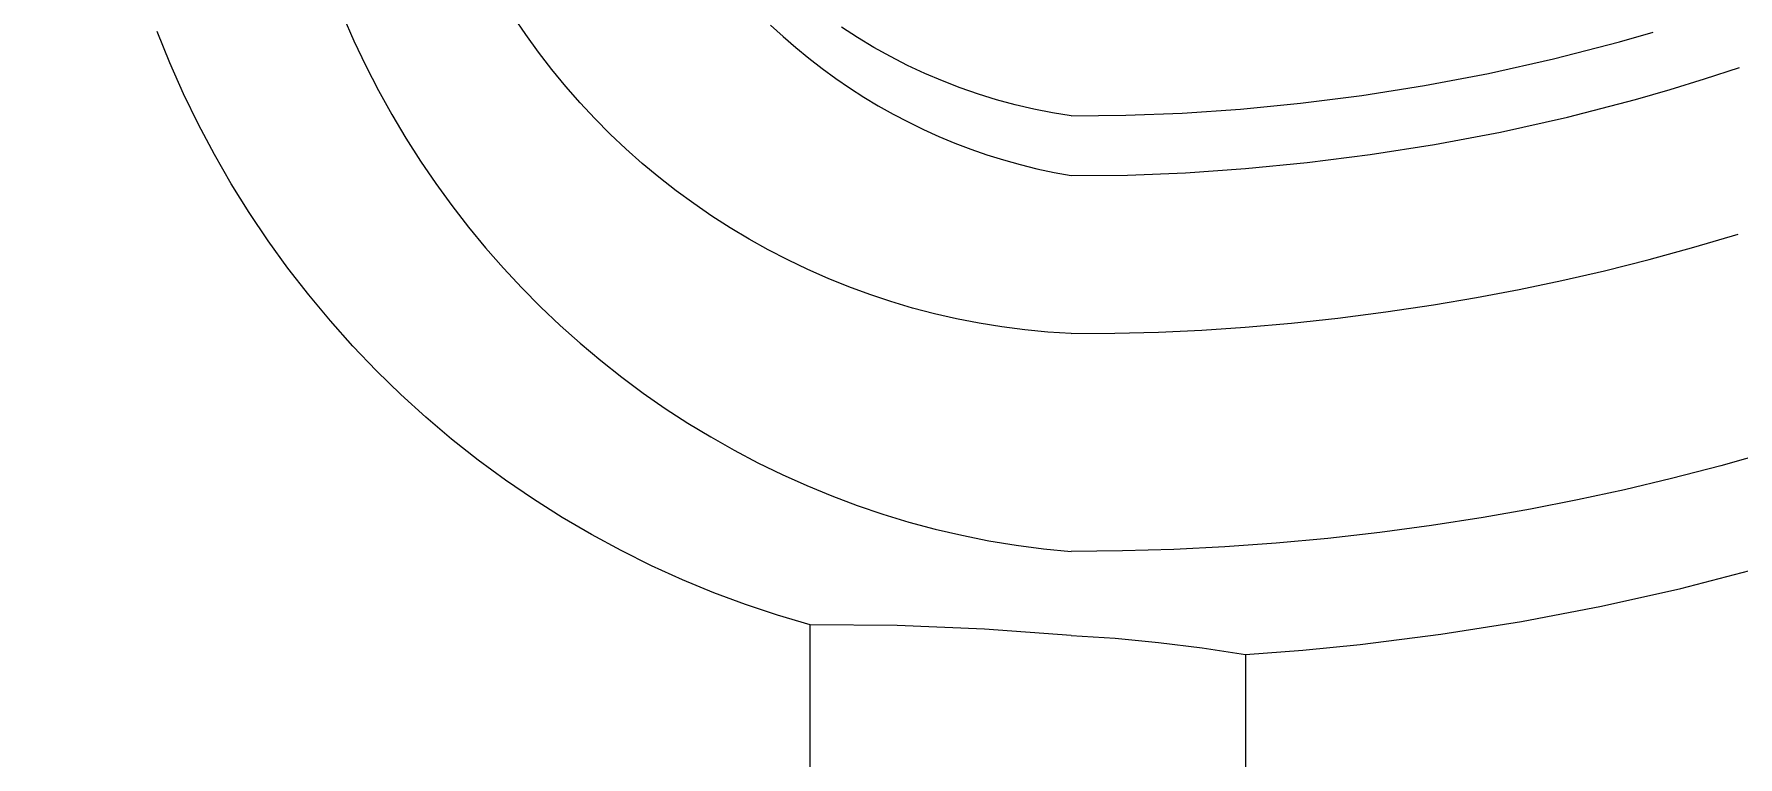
# Model space of a CAD drawing. Header units: millimetres. Extents: x -209 to 4251, y 50 to 3279.
# Drawn here: x 3544.9 to 3623.2, y 2785.9 to 2819.1 of the extents above; entities that cross this region are included whole.
import ezdxf

# ---------------------------------------------------------------- set-up
doc = ezdxf.new("R2010")
doc.units = ezdxf.units.MM
doc.layers.add('ZANO_R', color=7, linetype='Continuous', lineweight=0)
doc.layers.add('ZANO_W', color=1, linetype='Continuous', lineweight=0)
doc.styles.get("Standard").update_dxf_attribs({"font": 'ARIALUNI.TTF'})
doc.dimstyles.new('pl i ang', dxfattribs={"dimtxt": 50, "dimasz": 50, "dimexe": 1.25, "dimexo": 0.625, "dimgap": 10, "dimtad": 1, "dimtoh": 1, "dimtxsty": 'Standard', "dimcen": 2.5, "dimclrd": 1, "dimclre": 1, "dimclrt": 1, "dimadec": 0, "dimazin": 0, "dimtfac": 1, "dimtmove": 0, "dimatfit": 3, "dimfxl": 1, "dimarcsym": 1})

# ---------------------------------------------------------------- blocks, each defined once
blk = doc.blocks.new('*D433')
at = {"layer": 'ZANO_W', "color": 1, "lineweight": -2}
for p, q in [((3298.94, 2980.044), (3298.94, 2991.515)), ((3690.581, 2790.367), (3690.581, 2991.515)), ((3650.581, 2981.515), (3338.94, 2981.515))]:
    blk.add_line(p, q, dxfattribs=at)
at = {"layer": 'ZANO_W', "color": 1}
for points in [[(3338.94, 2988.182), (3338.94, 2974.849), (3298.94, 2981.515)], [(3650.581, 2974.849), (3650.581, 2988.182), (3690.581, 2981.515)]]:
    blk.add_solid(points, dxfattribs=at)
at = {"layer": 'ZANO_W', "color": 1, "insert": (3494.761, 3011.952), "char_height": 40, "attachment_point": 5}
blk.add_mtext('392', dxfattribs=at)
blk = doc.blocks.new('*D435')
at = {"layer": 'ZANO_W', "color": 1, "lineweight": -2}
for p, q in [((3604.244, 2955.344), (3829.47, 2955.344)), ((3819.47, 2915.344), (3819.47, 2415.367)), ((3701.53, 2375.367), (3829.47, 2375.367))]:
    blk.add_line(p, q, dxfattribs=at)
at = {"layer": 'ZANO_W', "color": 1}
for points in [[(3826.136, 2915.344), (3812.803, 2915.344), (3819.47, 2955.344)], [(3812.803, 2415.367), (3826.136, 2415.367), (3819.47, 2375.367)]]:
    blk.add_solid(points, dxfattribs=at)
at = {"layer": 'ZANO_W', "color": 1, "insert": (3789.033, 2665.356), "char_height": 40, "attachment_point": 5, "rotation": 90}
blk.add_mtext('580', dxfattribs=at)

msp = doc.modelspace()

# ---------------------------------------------------------------- linework, layer by layer
at = {"layer": 'ZANO_R'}
for p, q in [((3559.113, 2819.975), (3559.627, 2818.805)), ((3567.523, 2819.094), (3566.962, 2819.927)), ((3551.169, 2817.79), (3550.586, 2819.234)), ((3559.627, 2818.805), (3560.174, 2817.655)), ((3568.109, 2818.28), (3567.523, 2819.094)), ((3578.769, 2819.524), (3579.337, 2819.001)), ((3579.337, 2819.001), (3579.921, 2818.496)), ((3582.761, 2818.958), (3582.025, 2819.436)), ((3583.513, 2818.505), (3582.761, 2818.958)), ((3617.771, 2818.759), (3619.306, 2819.2)), ((3568.719, 2817.487), (3568.109, 2818.28)), ((3579.921, 2818.496), (3580.519, 2818.007)), ((3580.519, 2818.007), (3581.131, 2817.534)), ((3584.28, 2818.079), (3583.513, 2818.505)), ((3585.062, 2817.68), (3584.28, 2818.079)), ((3614.733, 2817.973), (3617.771, 2818.759)), ((3551.801, 2816.368), (3551.169, 2817.79)), ((3560.174, 2817.655), (3560.754, 2816.527)), ((3569.354, 2816.715), (3568.719, 2817.487)), ((3581.131, 2817.534), (3581.758, 2817.08)), ((3585.857, 2817.308), (3585.062, 2817.68)), ((3586.664, 2816.964), (3585.857, 2817.308)), ((3608.806, 2816.753), (3611.743, 2817.307)), ((3611.743, 2817.307), (3614.733, 2817.973)), ((3621.677, 2817.055), (3623.275, 2817.576)), ((3560.754, 2816.527), (3561.366, 2815.421)), ((3570.012, 2815.964), (3569.354, 2816.715)), ((3581.758, 2817.08), (3582.397, 2816.643)), ((3582.397, 2816.643), (3583.05, 2816.224)), ((3587.483, 2816.649), (3586.664, 2816.964)), ((3588.313, 2816.361), (3587.483, 2816.649)), ((3605.927, 2816.302), (3608.806, 2816.753)), ((3618.506, 2816.113), (3620.087, 2816.567)), ((3620.087, 2816.567), (3621.677, 2817.055)), ((3552.483, 2814.969), (3551.801, 2816.368)), ((3570.694, 2815.234), (3570.012, 2815.964)), ((3583.05, 2816.224), (3583.716, 2815.823)), ((3583.716, 2815.823), (3584.394, 2815.442)), ((3589.152, 2816.103), (3588.313, 2816.361)), ((3589.999, 2815.875), (3589.152, 2816.103)), ((3590.854, 2815.676), (3589.999, 2815.875)), ((3591.715, 2815.506), (3590.854, 2815.676)), ((3597.682, 2815.491), (3600.359, 2815.676)), ((3600.359, 2815.676), (3603.11, 2815.946)), ((3603.11, 2815.946), (3605.927, 2816.302)), ((3615.375, 2815.303), (3618.506, 2816.113)), ((3553.212, 2813.594), (3552.483, 2814.969)), ((3561.366, 2815.421), (3562.009, 2814.34)), ((3571.398, 2814.527), (3570.694, 2815.234)), ((3584.394, 2815.442), (3585.084, 2815.08)), ((3585.084, 2815.08), (3585.787, 2814.737)), ((3592.581, 2815.367), (3591.715, 2815.506)), ((3592.581, 2815.367), (3595.087, 2815.388)), ((3595.087, 2815.388), (3597.682, 2815.491)), ((3612.296, 2814.617), (3615.375, 2815.303)), ((3562.009, 2814.34), (3562.683, 2813.282)), ((3572.123, 2813.841), (3571.398, 2814.527)), ((3585.787, 2814.737), (3586.5, 2814.415)), ((3586.5, 2814.415), (3587.225, 2814.114)), ((3587.225, 2814.114), (3587.961, 2813.834)), ((3609.273, 2814.047), (3612.296, 2814.617)), ((3553.988, 2812.244), (3553.212, 2813.594)), ((3572.871, 2813.179), (3572.123, 2813.841)), ((3587.961, 2813.834), (3588.707, 2813.576)), ((3588.707, 2813.576), (3589.463, 2813.339)), ((3589.463, 2813.339), (3590.229, 2813.125)), ((3603.412, 2813.216), (3606.31, 2813.583)), ((3606.31, 2813.583), (3609.273, 2814.047)), ((3562.683, 2813.282), (3563.387, 2812.249)), ((3573.639, 2812.54), (3572.871, 2813.179)), ((3574.427, 2811.924), (3573.639, 2812.54)), ((3590.229, 2813.125), (3591.004, 2812.933)), ((3591.004, 2812.933), (3591.788, 2812.765)), ((3591.788, 2812.765), (3592.581, 2812.621)), ((3592.581, 2812.621), (3595.16, 2812.644)), ((3595.16, 2812.644), (3597.83, 2812.75)), ((3597.83, 2812.75), (3600.583, 2812.94)), ((3600.583, 2812.94), (3603.412, 2813.216)), ((3554.811, 2810.923), (3553.988, 2812.244)), ((3563.387, 2812.249), (3564.12, 2811.241)), ((3575.236, 2811.332), (3574.427, 2811.924)), ((3564.12, 2811.241), (3564.882, 2810.258)), ((3576.064, 2810.764), (3575.236, 2811.332)), ((3555.679, 2809.631), (3554.811, 2810.923)), ((3564.882, 2810.258), (3565.671, 2809.301)), ((3576.91, 2810.221), (3576.064, 2810.764)), ((3577.775, 2809.704), (3576.91, 2810.221)), ((3556.591, 2808.369), (3555.679, 2809.631)), ((3578.658, 2809.212), (3577.775, 2809.704)), ((3621.184, 2809.331), (3623.221, 2809.937)), ((3565.671, 2809.301), (3566.489, 2808.371)), ((3579.558, 2808.746), (3578.658, 2809.212)), ((3580.474, 2808.307), (3579.558, 2808.746)), ((3617.072, 2808.251), (3619.134, 2808.769)), ((3619.134, 2808.769), (3621.184, 2809.331)), ((3557.546, 2807.14), (3556.591, 2808.369)), ((3566.489, 2808.371), (3567.332, 2807.467)), ((3581.407, 2807.896), (3580.474, 2808.307)), ((3582.355, 2807.513), (3581.407, 2807.896)), ((3615.122, 2807.802), (3617.072, 2808.251)), ((3558.543, 2805.945), (3557.546, 2807.14)), ((3567.332, 2807.467), (3568.202, 2806.591)), ((3583.319, 2807.158), (3582.355, 2807.513)), ((3584.297, 2806.834), (3583.319, 2807.158)), ((3611.196, 2807.019), (3613.163, 2807.391)), ((3613.163, 2807.391), (3615.122, 2807.802)), ((3568.202, 2806.591), (3569.097, 2805.742)), ((3585.289, 2806.539), (3584.297, 2806.834)), ((3586.294, 2806.274), (3585.289, 2806.539)), ((3587.313, 2806.042), (3586.294, 2806.274)), ((3604.825, 2806.077), (3607.027, 2806.358)), ((3607.027, 2806.358), (3609.223, 2806.684)), ((3609.223, 2806.684), (3611.196, 2807.019)), ((3559.58, 2804.785), (3558.543, 2805.945)), ((3569.097, 2805.742), (3570.017, 2804.922)), ((3588.344, 2805.84), (3587.313, 2806.042)), ((3589.387, 2805.672), (3588.344, 2805.84)), ((3590.441, 2805.536), (3589.387, 2805.672)), ((3591.506, 2805.434), (3590.441, 2805.536)), ((3596.582, 2805.435), (3598.58, 2805.53)), ((3598.58, 2805.53), (3600.576, 2805.664)), ((3600.576, 2805.664), (3602.702, 2805.849)), ((3602.702, 2805.849), (3604.825, 2806.077)), ((3560.658, 2803.661), (3559.58, 2804.785)), ((3570.017, 2804.922), (3570.961, 2804.131)), ((3592.581, 2805.367), (3591.506, 2805.434)), ((3592.581, 2805.367), (3594.582, 2805.38)), ((3594.582, 2805.38), (3596.582, 2805.435)), ((3570.961, 2804.131), (3571.928, 2803.368)), ((3561.773, 2802.576), (3560.658, 2803.661)), ((3571.928, 2803.368), (3572.918, 2802.636)), ((3562.925, 2801.529), (3561.773, 2802.576)), ((3572.918, 2802.636), (3573.93, 2801.933)), ((3573.93, 2801.933), (3574.964, 2801.262)), ((3564.113, 2800.523), (3562.925, 2801.529)), ((3574.964, 2801.262), (3576.018, 2800.621)), ((3565.335, 2799.559), (3564.113, 2800.523)), ((3576.018, 2800.621), (3577.092, 2800.013)), ((3577.092, 2800.013), (3578.186, 2799.437)), ((3566.59, 2798.638), (3565.335, 2799.559)), ((3578.186, 2799.437), (3579.298, 2798.895)), ((3622.423, 2799.297), (3620.148, 2798.708)), ((3624.684, 2799.934), (3622.423, 2799.297)), ((3567.875, 2797.76), (3566.59, 2798.638)), ((3579.298, 2798.895), (3580.428, 2798.388)), ((3620.148, 2798.708), (3617.999, 2798.198)), ((3569.19, 2796.928), (3567.875, 2797.76)), ((3580.428, 2798.388), (3581.576, 2797.916)), ((3581.576, 2797.916), (3582.741, 2797.479)), ((3615.841, 2797.731), (3613.674, 2797.305)), ((3617.999, 2798.198), (3615.841, 2797.731)), ((3570.534, 2796.141), (3569.19, 2796.928)), ((3582.741, 2797.479), (3583.922, 2797.079)), ((3583.922, 2797.079), (3585.118, 2796.716)), ((3611.499, 2796.922), (3609.131, 2796.555)), ((3613.674, 2797.305), (3611.499, 2796.922)), ((3571.903, 2795.402), (3570.534, 2796.141)), ((3585.118, 2796.716), (3586.329, 2796.392)), ((3586.329, 2796.392), (3587.554, 2796.106)), ((3587.554, 2796.106), (3588.792, 2795.86)), ((3606.755, 2796.236), (3604.374, 2795.967)), ((3609.131, 2796.555), (3606.755, 2796.236)), ((3573.298, 2794.71), (3571.903, 2795.402)), ((3588.792, 2795.86), (3590.043, 2795.654)), ((3590.043, 2795.654), (3591.307, 2795.49)), ((3591.307, 2795.49), (3592.581, 2795.367)), ((3594.935, 2795.388), (3592.581, 2795.367)), ((3597.288, 2795.459), (3594.935, 2795.388)), ((3599.639, 2795.579), (3597.288, 2795.459)), ((3601.987, 2795.747), (3599.639, 2795.579)), ((3604.374, 2795.967), (3601.987, 2795.747)), ((3574.715, 2794.067), (3573.298, 2794.71)), ((3620.581, 2793.667), (3624.456, 2794.67)), ((3576.154, 2793.473), (3574.715, 2794.067)), ((3577.612, 2792.929), (3576.154, 2793.473)), ((3616.933, 2792.851), (3620.581, 2793.667)), ((3579.089, 2792.436), (3577.612, 2792.929)), ((3580.581, 2791.995), (3579.089, 2792.436)), ((3613.259, 2792.15), (3616.933, 2792.851)), ((3584.586, 2791.961), (3580.581, 2791.995)), ((3580.581, 2745.367), (3580.581, 2791.995)), ((3588.587, 2791.8), (3584.586, 2791.961)), ((3592.581, 2791.512), (3588.587, 2791.8)), ((3592.581, 2791.512), (3594.59, 2791.381)), ((3605.856, 2791.097), (3609.565, 2791.565)), ((3609.565, 2791.565), (3613.259, 2792.15)), ((3594.59, 2791.381), (3596.595, 2791.191)), ((3596.595, 2791.191), (3598.592, 2790.941)), ((3598.592, 2790.941), (3600.581, 2790.631)), ((3600.581, 2790.631), (3603.221, 2790.835)), ((3600.581, 2790.631), (3600.581, 2745.367)), ((3603.221, 2790.835), (3605.856, 2791.097))]:
    msp.add_line(p, q, dxfattribs=at)

# ---------------------------------------------------------------- dimensions: what is measured, and where the dimension line sits
at = {"layer": 'ZANO_W'}
dim = msp.add_linear_dim(base=(3298.94, 2981.515), p1=(3690.581, 2780.367), p2=(3298.94, 2970.044), dimstyle='pl i ang', override={"dimtxt": 40, "dimasz": 40, "dimexe": 10, "dimexo": 10, "dimtoh": 0, "dimdec": 0, "dimtdec": 0, "dimtmove": 1}, dxfattribs=at)
dim.commit()
dim.dimension.update_dxf_attribs({"geometry": '*D433', "text_midpoint": (3494.761, 3011.952)})
dim = msp.add_linear_dim(base=(3819.47, 2375.367), p1=(3594.244, 2955.344), p2=(3691.53, 2375.367), angle=90, dimstyle='pl i ang', override={"dimtxt": 40, "dimasz": 40, "dimexe": 10, "dimexo": 10, "dimtoh": 0, "dimdec": 0, "dimtdec": 0, "dimtmove": 1}, dxfattribs=at)
dim.commit()
dim.dimension.update_dxf_attribs({"geometry": '*D435', "text_midpoint": (3789.033, 2665.356)})

doc.saveas('drawing.dxf')
